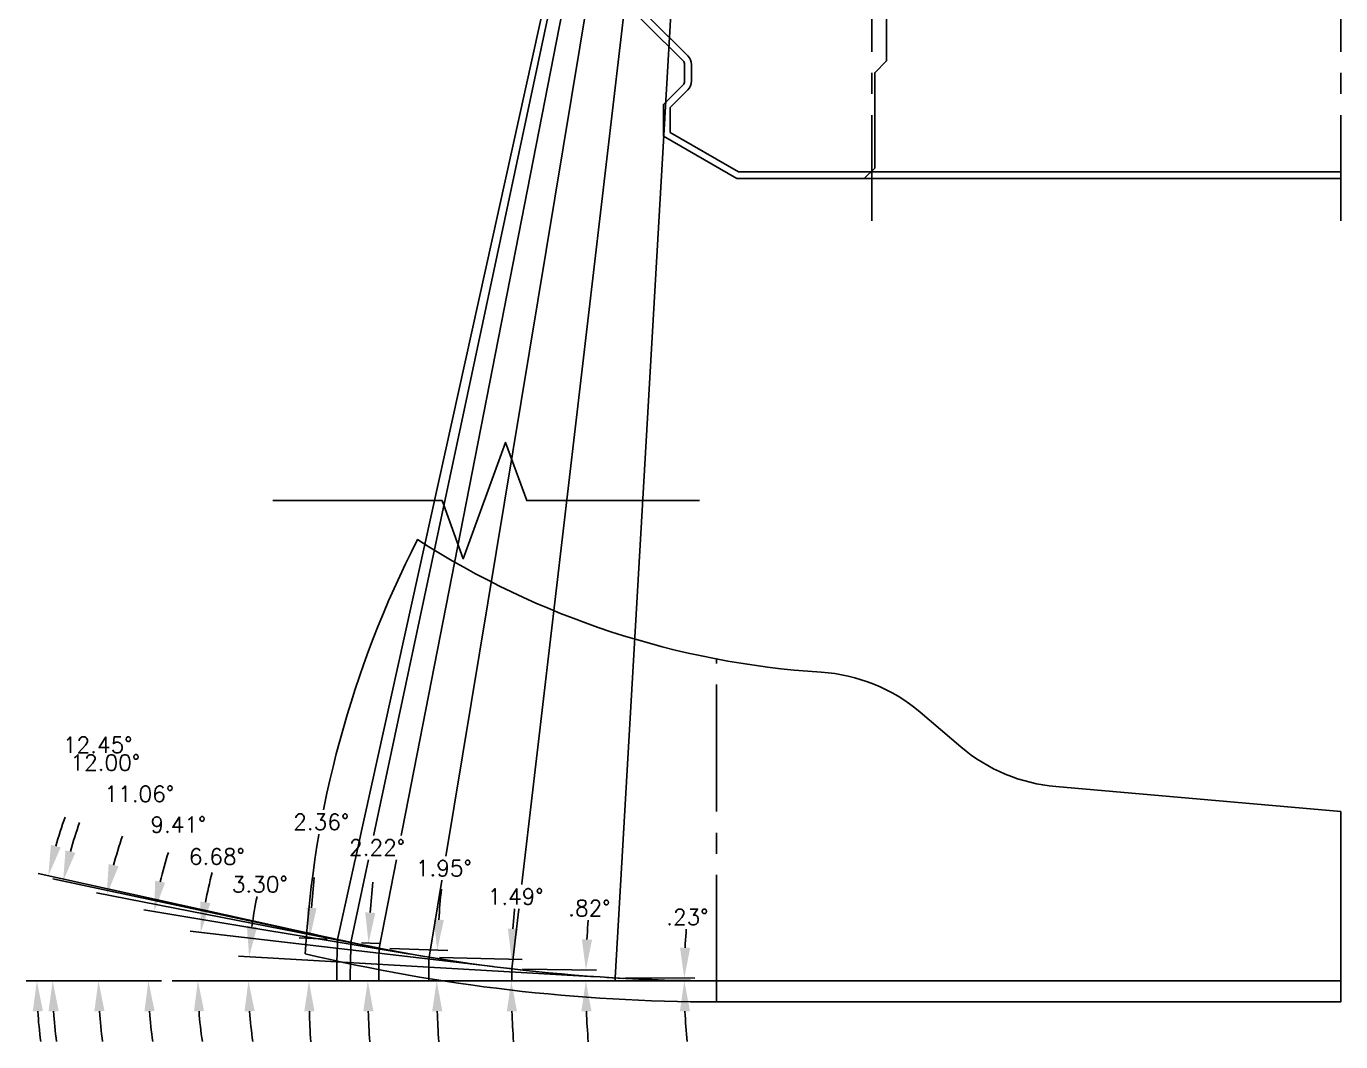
# Model space of a CAD drawing. Extents: x 34 to 150, y -20 to 22.
# Drawn here: x 116.43 to 124.19, y 5.12 to 11.12 of the extents above; entities that cross this region are included whole.
import ezdxf

# ---------------------------------------------------------------- set-up
doc = ezdxf.new("R2010")
doc.units = 0
doc.header["$MEASUREMENT"] = 0
doc.header["$PDMODE"] = 35
doc.linetypes.add('CENTER2', pattern=[1.125, 0.75, -0.125, 0.125, -0.125])
doc.layers.get('0').update_dxf_attribs({"linetype": 'CONTINUOUS'})
doc.layers.get('Defpoints').update_dxf_attribs({"color": 10, "linetype": 'CONTINUOUS'})
for name, color, linetype in [('CDG-37977R1', 7, 'CONTINUOUS'), ('CLine', 5, 'CENTER2'), ('Dims', 4, 'CONTINUOUS')]:
    doc.layers.add(name, color=color, linetype=linetype)
doc.styles.add('RomanS', font='romans')
doc.dimstyles.get("Standard").update_dxf_attribs({"dimtxt": 0.094, "dimasz": 0.18, "dimexe": 0.0625, "dimexo": 0.0625, "dimgap": 0.09, "dimtad": 0, "dimtih": 1, "dimtoh": 1, "dimdec": 4, "dimzin": 4, "dimdsep": 46, "dimtxsty": 'RomanS', "dimcen": 0.09, "dimazin": 1, "dimtfac": 1, "dimtdec": 4, "dimtofl": 0, "dimtmove": 0, "dimatfit": 1, "dimfxl": 1, "dimtfill": 1, "dimtolj": 1, "dimtzin": 0, "dimarcsym": 0})

# ---------------------------------------------------------------- blocks, each defined once
blk = doc.blocks.new('*D228')
at = {"layer": 'Defpoints', "color": 0, "transparency": 16777216}
for p in [(117.7443, 5.5256), (117.2931, 5.4783), (119.8608, 5.4983), (119.9606, 5.4926), (120.5075, 5.4783)]:
    blk.add_point(p, dxfattribs=at)
at = {"layer": 'Dims', "color": 0, "lineweight": -2, "transparency": 16777216}
blk.add_line((119.7984, 5.5019), (117.6856, 5.6237), dxfattribs=at)
for start, end in [(168.3327, 172.51757), (184.18487, 188.36975)]:
    blk.add_arc((120.2088, 5.4783), 2.465, start, end, dxfattribs=at)
at = {"layer": 'Dims', "color": 0, "transparency": 16777216}
for points in [[(117.7947, 5.7964), (117.735, 5.8021), (117.748, 5.6201)], [(117.7205, 5.2973), (117.7804, 5.2995), (117.7439, 5.4783)]]:
    blk.add_solid(points, dxfattribs=at)
at = {"layer": 'Dims', "color": 0, "transparency": 16777216, "insert": (117.8107, 6.0482), "char_height": 0.094, "attachment_point": 5, "style": 'RomanS', "bg_fill": 3, "box_fill_scale": 1.25, "bg_fill_color": 256, "bg_fill_true_color": 13158600, "bg_fill_transparency": 0}
blk.add_mtext('\\A1;3.30°', dxfattribs=at)
blk = doc.blocks.new('*D229')
at = {"layer": 'Defpoints', "color": 0, "transparency": 16777216}
for p in [(117.4471, 5.5737), (119.2508, 5.5545), (119.3502, 5.5429), (117.2931, 5.4783), (120.5075, 5.4783)]:
    blk.add_point(p, dxfattribs=at)
at = {"layer": 'Dims', "color": 0, "lineweight": -2, "transparency": 16777216}
blk.add_line((119.1888, 5.5618), (117.3999, 5.7713), dxfattribs=at)
for start, end in [(164.9212, 169.12025), (184.19904, 188.39809)]:
    blk.add_arc((119.9019, 5.4783), 2.4566, start, end, dxfattribs=at)
at = {"layer": 'Dims', "color": 0, "transparency": 16777216}
for points in [[(117.5191, 5.9374), (117.4598, 5.9465), (117.462, 5.7641)], [(117.4219, 5.2973), (117.4819, 5.2995), (117.4453, 5.4783)]]:
    blk.add_solid(points, dxfattribs=at)
at = {"layer": 'Dims', "color": 0, "transparency": 16777216, "insert": (117.5574, 6.2119), "char_height": 0.094, "attachment_point": 5, "style": 'RomanS', "bg_fill": 3, "box_fill_scale": 1.25, "bg_fill_color": 256, "bg_fill_true_color": 13158600, "bg_fill_transparency": 0}
blk.add_mtext('\\A1;6.68°', dxfattribs=at)
blk = doc.blocks.new('*D230')
at = {"layer": 'Defpoints', "color": 0, "transparency": 16777216}
for p in [(117.1569, 5.6151), (118.7611, 5.6262), (118.8598, 5.6098), (117.2931, 5.4783), (120.5075, 5.4783)]:
    blk.add_point(p, dxfattribs=at)
at = {"layer": 'Dims', "color": 0, "lineweight": -2, "transparency": 16777216}
for p, q in [((118.6995, 5.6364), (117.1251, 5.8974)), ((117.2306, 5.4783), (117.0906, 5.4783))]:
    blk.add_line(p, q, dxfattribs=at)
for start, end in [(162.3337, 166.45976), (184.12606, 188.25212)]:
    blk.add_arc((119.6532, 5.4783), 2.5001, start, end, dxfattribs=at)
at = {"layer": 'Dims', "color": 0, "transparency": 16777216}
for points in [[(117.252, 6.0576), (117.1932, 6.0696), (117.1868, 5.8872)], [(117.1296, 5.2973), (117.1896, 5.2995), (117.1531, 5.4783)]]:
    blk.add_solid(points, dxfattribs=at)
at = {"layer": 'Dims', "color": 0, "transparency": 16777216, "insert": (117.3295, 6.4007), "char_height": 0.094, "attachment_point": 5, "style": 'RomanS', "bg_fill": 3, "box_fill_scale": 1.25, "bg_fill_color": 256, "bg_fill_true_color": 13158600, "bg_fill_transparency": 0}
blk.add_mtext('\\A1;9.41°', dxfattribs=at)
blk = doc.blocks.new('*D231')
at = {"layer": 'Defpoints', "color": 0, "transparency": 16777216}
for p in [(118.4673, 5.6807), (116.8633, 5.6484), (118.5655, 5.6615), (117.2931, 5.4783), (120.5075, 5.4783)]:
    blk.add_point(p, dxfattribs=at)
at = {"layer": 'Dims', "color": 0, "lineweight": -2, "transparency": 16777216}
for p, q in [((118.406, 5.6927), (116.8456, 5.9978)), ((117.2306, 5.4783), (116.7953, 5.4783))]:
    blk.add_line(p, q, dxfattribs=at)
for start, end in [(161.13523, 165.03542), (183.90019, 187.80037)]:
    blk.add_arc((119.5026, 5.4783), 2.6448, start, end, dxfattribs=at)
at = {"layer": 'Dims', "color": 0, "transparency": 16777216}
for points in [[(116.9767, 6.1545), (116.9183, 6.168), (116.907, 5.9858)], [(116.8339, 5.2974), (116.8939, 5.2994), (116.8578, 5.4783)]]:
    blk.add_solid(points, dxfattribs=at)
at = {"layer": 'Dims', "color": 0, "transparency": 16777216, "insert": (117.0992, 6.5823), "char_height": 0.094, "attachment_point": 5, "style": 'RomanS', "bg_fill": 3, "box_fill_scale": 1.25, "bg_fill_color": 256, "bg_fill_true_color": 13158600, "bg_fill_transparency": 0}
blk.add_mtext('\\A1;11.06°', dxfattribs=at)
blk = doc.blocks.new('*D232')
at = {"layer": 'Defpoints', "color": 0, "transparency": 16777216}
for p in [(116.5944, 5.6757), (118.3007, 5.7156), (118.3985, 5.6948), (117.2931, 5.4783), (120.5075, 5.4783)]:
    blk.add_point(p, dxfattribs=at)
at = {"layer": 'Dims', "color": 0, "lineweight": -2, "transparency": 16777216}
for p, q in [((118.2396, 5.7286), (116.5883, 6.0797)), ((117.2306, 5.4783), (116.525, 5.4783))]:
    blk.add_line(p, q, dxfattribs=at)
for start, end in [(160.70343, 164.34946), (183.64604, 187.29208)]:
    blk.add_arc((119.4166, 5.4783), 2.8291, start, end, dxfattribs=at)
at = {"layer": 'Dims', "color": 0, "transparency": 16777216}
for points in [[(116.7215, 6.2343), (116.6633, 6.2486), (116.6494, 6.0667)], [(116.5633, 5.2974), (116.6232, 5.2993), (116.5875, 5.4783)]]:
    blk.add_solid(points, dxfattribs=at)
at = {"layer": 'Dims', "color": 0, "transparency": 16777216, "insert": (116.8981, 6.767), "char_height": 0.094, "attachment_point": 5, "style": 'RomanS', "bg_fill": 3, "box_fill_scale": 1.25, "bg_fill_color": 256, "bg_fill_true_color": 13158600, "bg_fill_transparency": 0}
blk.add_mtext('\\A1;12.00°', dxfattribs=at)
blk = doc.blocks.new('*D233')
at = {"layer": 'Defpoints', "color": 0, "transparency": 16777216}
for p in [(119.9107, 5.4955), (119.9107, 5.4783), (120.3179, 5.4835), (124.195, 5.4783)]:
    blk.add_point(p, dxfattribs=at)
at = {"layer": 'Dims', "color": 0, "lineweight": -2, "transparency": 16777216}
for p, q in [((119.9732, 5.4952), (120.3804, 5.4936)), ((119.9732, 5.4783), (120.3804, 5.4783))]:
    blk.add_line(p, q, dxfattribs=at)
for start, end in [(174.44971, 177.10999), (182.66028, 185.32056)]:
    blk.add_arc((124.195, 5.4783), 3.8771, start, end, dxfattribs=at)
at = {"layer": 'Dims', "color": 0, "transparency": 16777216}
for points in [[(120.3528, 5.6729), (120.2928, 5.6746), (120.3179, 5.4938)], [(120.2921, 5.2976), (120.3521, 5.299), (120.3179, 5.4783)]]:
    blk.add_solid(points, dxfattribs=at)
at = {"layer": 'Dims', "color": 0, "transparency": 16777216, "insert": (120.3362, 5.855), "char_height": 0.094, "attachment_point": 5, "style": 'RomanS', "bg_fill": 3, "box_fill_scale": 1.25, "bg_fill_color": 256, "bg_fill_true_color": 13158600, "bg_fill_transparency": 0}
blk.add_mtext('\\A1;.23°', dxfattribs=at)
blk = doc.blocks.new('*D234')
at = {"layer": 'Defpoints', "color": 0, "transparency": 16777216}
for p in [(119.3005, 5.5487), (119.3, 5.4783), (119.7365, 5.4997), (124.195, 5.4783)]:
    blk.add_point(p, dxfattribs=at)
at = {"layer": 'Dims', "color": 0, "lineweight": -2, "transparency": 16777216}
for p, q in [((119.363, 5.5478), (119.7994, 5.5415)), ((119.3625, 5.4783), (119.799, 5.4783))]:
    blk.add_line(p, q, dxfattribs=at)
for start, end in [(174.54874, 176.86206), (182.31332, 184.62665)]:
    blk.add_arc((124.195, 5.4783), 4.4585, start, end, dxfattribs=at)
at = {"layer": 'Dims', "color": 0, "transparency": 16777216}
for points in [[(119.7732, 5.7213), (119.7132, 5.7234), (119.737, 5.5424)], [(119.7101, 5.2977), (119.7701, 5.2989), (119.7365, 5.4783)]]:
    blk.add_solid(points, dxfattribs=at)
at = {"layer": 'Dims', "color": 0, "transparency": 16777216, "insert": (119.7572, 5.9075), "char_height": 0.094, "attachment_point": 5, "style": 'RomanS', "bg_fill": 3, "box_fill_scale": 1.25, "bg_fill_color": 256, "bg_fill_true_color": 13158600, "bg_fill_transparency": 0}
blk.add_mtext('\\A1;.82°', dxfattribs=at)
blk = doc.blocks.new('*D235')
at = {"layer": 'Defpoints', "color": 0, "transparency": 16777216}
for p in [(118.8104, 5.618), (119.2967, 5.5206), (118.8086, 5.4783), (124.195, 5.4783)]:
    blk.add_point(p, dxfattribs=at)
at = {"layer": 'Dims', "color": 0, "lineweight": -2, "transparency": 16777216}
for p, q in [((118.8729, 5.6164), (119.3606, 5.6037)), ((118.8711, 5.4783), (119.359, 5.4783))]:
    blk.add_line(p, q, dxfattribs=at)
for start, end in [(174.30244, 176.40795), (182.10551, 184.21101)]:
    blk.add_arc((124.195, 5.4783), 4.8985, start, end, dxfattribs=at)
at = {"layer": 'Dims', "color": 0, "transparency": 16777216}
for points in [[(119.3361, 5.7838), (119.2761, 5.7865), (119.2981, 5.6054)], [(119.2698, 5.2978), (119.3298, 5.2989), (119.2965, 5.4783)]]:
    blk.add_solid(points, dxfattribs=at)
at = {"layer": 'Dims', "color": 0, "transparency": 16777216, "insert": (119.3218, 5.9757), "char_height": 0.094, "attachment_point": 5, "style": 'RomanS', "bg_fill": 3, "box_fill_scale": 1.25, "bg_fill_color": 256, "bg_fill_true_color": 13158600, "bg_fill_transparency": 0}
blk.add_mtext('\\A1;1.49°', dxfattribs=at)
blk = doc.blocks.new('*D236')
at = {"layer": 'Defpoints', "color": 0, "transparency": 16777216}
for p in [(118.5164, 5.6711), (118.8563, 5.5387), (118.5131, 5.4783), (124.195, 5.4783)]:
    blk.add_point(p, dxfattribs=at)
at = {"layer": 'Dims', "color": 0, "lineweight": -2, "transparency": 16777216}
for p, q in [((118.5789, 5.669), (118.9215, 5.6574)), ((118.5756, 5.4783), (118.9185, 5.4783))]:
    blk.add_line(p, q, dxfattribs=at)
for start, end in [(174.19141, 176.12317), (181.93176, 183.86353)]:
    blk.add_arc((124.195, 5.4783), 5.339, start, end, dxfattribs=at)
at = {"layer": 'Dims', "color": 0, "transparency": 16777216}
for points in [[(118.8981, 5.8377), (118.8382, 5.8408), (118.859, 5.6595)], [(118.829, 5.2978), (118.889, 5.2988), (118.856, 5.4783)]]:
    blk.add_solid(points, dxfattribs=at)
at = {"layer": 'Dims', "color": 0, "transparency": 16777216, "insert": (118.8976, 6.1434), "char_height": 0.094, "attachment_point": 5, "style": 'RomanS', "bg_fill": 3, "box_fill_scale": 1.25, "bg_fill_color": 256, "bg_fill_true_color": 13158600, "bg_fill_transparency": 0}
blk.add_mtext('\\A1;1.95°', dxfattribs=at)
blk = doc.blocks.new('*D237')
at = {"layer": 'Defpoints', "color": 0, "transparency": 16777216}
for p in [(118.3496, 5.7052), (118.4495, 5.5526), (118.3452, 5.4783), (124.195, 5.4783)]:
    blk.add_point(p, dxfattribs=at)
at = {"layer": 'Dims', "color": 0, "lineweight": -2, "transparency": 16777216}
for p, q in [((118.4121, 5.7027), (118.5158, 5.6987)), ((118.4077, 5.4783), (118.5116, 5.4783))]:
    blk.add_line(p, q, dxfattribs=at)
for start, end in [(174.18728, 175.98223), (181.79495, 183.5899)]:
    blk.add_arc((124.195, 5.4783), 5.7459, start, end, dxfattribs=at)
at = {"layer": 'Dims', "color": 0, "transparency": 16777216}
for points in [[(118.4931, 5.8792), (118.4332, 5.8825), (118.4534, 5.7011)], [(118.4219, 5.2978), (118.4819, 5.2988), (118.4491, 5.4783)]]:
    blk.add_solid(points, dxfattribs=at)
at = {"layer": 'Dims', "color": 0, "transparency": 16777216, "insert": (118.5032, 6.265), "char_height": 0.094, "attachment_point": 5, "style": 'RomanS', "bg_fill": 3, "box_fill_scale": 1.25, "bg_fill_color": 256, "bg_fill_true_color": 13158600, "bg_fill_transparency": 0}
blk.add_mtext('\\A1;2.22°', dxfattribs=at)
blk = doc.blocks.new('*D336')
at = {"layer": 'Defpoints', "color": 0, "transparency": 16777216}
for p in [(116.5019, 5.6868), (118.2218, 5.7331), (118.3194, 5.7115), (117.2931, 5.4783), (120.5075, 5.4783)]:
    blk.add_point(p, dxfattribs=at)
at = {"layer": 'Dims', "color": 0, "lineweight": -2, "transparency": 16777216}
for p, q in [((118.1608, 5.7465), (116.5011, 6.113)), ((117.2306, 5.4783), (116.4318, 5.4783))]:
    blk.add_line(p, q, dxfattribs=at)
for start, end in [(160.38946, 163.96929), (183.57983, 187.15966)]:
    blk.add_arc((119.3757, 5.4783), 2.8814, start, end, dxfattribs=at)
at = {"layer": 'Dims', "color": 0, "transparency": 16777216}
for points in [[(116.6355, 6.2666), (116.5773, 6.2814), (116.5621, 6.0995)], [(116.47, 5.2974), (116.5299, 5.2993), (116.4943, 5.4783)]]:
    blk.add_solid(points, dxfattribs=at)
at = {"layer": 'Dims', "color": 0, "transparency": 16777216, "insert": (116.8536, 6.8716), "char_height": 0.094, "attachment_point": 5, "style": 'RomanS', "bg_fill": 3, "box_fill_scale": 1.25, "bg_fill_color": 256, "bg_fill_true_color": 13158600, "bg_fill_transparency": 0}
blk.add_mtext('\\A1;12.45°', dxfattribs=at)
blk = doc.blocks.new('*D337')
at = {"layer": 'Defpoints', "color": 0, "transparency": 16777216}
for p in [(118.2706, 5.7223), (118.1017, 5.5619), (118.2656, 5.4783), (124.195, 5.4783)]:
    blk.add_point(p, dxfattribs=at)
at = {"layer": 'Dims', "color": 0, "lineweight": -2, "transparency": 16777216}
for p, q in [((118.2082, 5.7249), (118.0438, 5.7316)), ((118.2031, 5.4783), (118.0386, 5.4783))]:
    blk.add_line(p, q, dxfattribs=at)
for start, end in [(174.25659, 175.94904), (181.69245, 183.3849)]:
    blk.add_arc((124.195, 5.4783), 6.0939, start, end, dxfattribs=at)
at = {"layer": 'Dims', "color": 0, "transparency": 16777216}
for points in [[(118.1463, 5.9071), (118.0864, 5.9104), (118.1062, 5.7291)], [(118.0737, 5.2979), (118.1337, 5.2987), (118.1011, 5.4783)]]:
    blk.add_solid(points, dxfattribs=at)
at = {"layer": 'Dims', "color": 0, "transparency": 16777216, "insert": (118.1738, 6.4167), "char_height": 0.094, "attachment_point": 5, "style": 'RomanS', "bg_fill": 3, "box_fill_scale": 1.25, "bg_fill_color": 256, "bg_fill_true_color": 13158600, "bg_fill_transparency": 0}
blk.add_mtext('\\A1;2.36°', dxfattribs=at)

msp = doc.modelspace()

# ---------------------------------------------------------------- linework, layer by layer
at = {"color": 0}
msp.add_line((120.50748, 5.47827), (117.29307, 5.47827), dxfattribs=at)
at = {"linetype": 'Continuous', "flags": 128}
msp.add_lwpolyline([(117.8878, 8.3152), (118.8878, 8.3152), (119.0128, 7.97176), (119.2628, 8.65863), (119.3878, 8.3152), (120.40866, 8.3152)], dxfattribs=at)
at = {"color": 0, "flags": 128}
msp.add_lwpolyline([(121.12673, 7.30091, -0.1275233), (118.74241, 8.0841, 0.1045794), (118.07964, 5.63782, 0.0583998), (120.50748, 5.35327), (124.19498, 5.35327), (124.19498, 6.47827), (122.51258, 6.62547, -0.1555479), (121.95207, 6.85973), (121.71074, 7.06487, 0.1615894)], format="xyb", close=True, dxfattribs=at)
at = {"layer": 'CDG-37977R1', "color": 7, "linetype": 'Continuous', "flags": 128}
for points in [[(124.19498, 10.21665), (120.628, 10.21665), (120.19498, 10.46665), (120.19498, 10.65415), (120.31083, 10.77, 0.1989124), (120.31998, 10.7921), (120.31998, 10.89114, 0.199913), (120.31074, 10.91332), (118.06998, 13.1369), (118.06998, 16.15415), (118.25748, 17.15415, -0.0211291), (118.45824, 18.029, -0.4124498), (121.05747, 19.51925), (124.19498, 18.67855)], [(124.19498, 10.25665), (120.63871, 10.25665), (120.23498, 10.48975), (120.23498, 10.63759), (120.33911, 10.74172, 0.1989124), (120.35998, 10.7921), (120.35998, 10.89114, 0.199913), (120.33892, 10.94172), (118.10998, 13.15356), (118.10998, 16.15044), (118.29681, 17.14682, -0.0003959), (118.29987, 17.1633, -0.0003959)], [(121.37998, 10.21665), (121.44248, 10.27915), (121.44248, 10.84165), (121.51263, 10.9118), (121.51263, 11.74275), (121.41373, 11.84165), (121.41373, 12.1854, -0.4142136), (121.44498, 12.21665), (122.13248, 12.21665), (122.19498, 12.27915), (122.19498, 14.59165, -0.4142136), (122.69498, 15.09165), (124.19498, 15.09165)]]:
    msp.add_lwpolyline(points, format="xyb", dxfattribs=at)
at = {"layer": 'CLine'}
for p, q in [((121.42608, 19.59165), (121.42608, 9.96665)), ((124.19498, 19.59165), (124.19498, 9.96665)), ((120.50748, 5.35327), (120.50748, 7.37945))]:
    msp.add_line(p, q, dxfattribs=at)
at = {"layer": 'CLine', "color": 1, "linetype": 'Continuous', "flags": 128}
msp.add_lwpolyline([(124.19498, 5.47827), (120.50748, 5.47827, -0.0589088), (118.08807, 5.76432)], format="xyb", dxfattribs=at)
at = {"layer": 'Dims'}
for p, q in [((118.3496, 5.70516), (120.50748, 15.85327)), ((118.51639, 5.67112), (120.50748, 15.85327)), ((118.81044, 5.61801), (120.50748, 15.85327)), ((119.30049, 5.54872), (120.50748, 15.85327)), ((119.9107, 5.49545), (120.50748, 15.85327)), ((118.3007, 5.71556), (118.39851, 5.69476)), ((118.46732, 5.68072), (118.56547, 5.66153)), ((118.76112, 5.62619), (118.85977, 5.60983)), ((119.25083, 5.55454), (119.35015, 5.5429)), ((119.86078, 5.49833), (119.96061, 5.49258))]:
    msp.add_line(p, q, dxfattribs=at)
for radius, start in [(5.84978, 177.777184), (5.68186, 178.054938), (5.38635, 178.513458), (4.895, 179.175385), (4.28432, 179.770269)]:
    msp.add_arc((124.19498, 5.47827), radius, start, 180, dxfattribs=at)

# ---------------------------------------------------------------- next in the draw order: dimensions: what is measured, and where the dimension line sits
dim = msp.add_angular_dim_2l(base=(117.74434, 5.52556), line1=((120.50748, 5.47827), (117.29307, 5.47827)), line2=((119.86078, 5.49833), (119.96061, 5.49258)), dimstyle='Standard', dxfattribs=at)
dim.commit()
dim.dimension.update_dxf_attribs({"geometry": '*D228', "text_midpoint": (117.81067, 6.04818), "dimtype": 162})

# ---------------------------------------------------------------- next in the draw order: dimensions: what is measured, and where the dimension line sits
dim = msp.add_angular_dim_2l(base=(117.44714, 5.57373), line1=((120.50748, 5.47827), (117.29307, 5.47827)), line2=((119.25083, 5.55454), (119.35015, 5.5429)), dimstyle='Standard', dxfattribs=at)
dim.commit()
dim.dimension.update_dxf_attribs({"geometry": '*D229', "text_midpoint": (117.55738, 6.21187), "dimtype": 162})

# ---------------------------------------------------------------- next in the draw order: dimensions: what is measured, and where the dimension line sits
dim = msp.add_angular_dim_2l(base=(117.156881, 5.615134), line1=((120.507483, 5.478274), (117.293067, 5.478274)), line2=((118.761116, 5.626186), (118.859769, 5.609829)), dimstyle='Standard', dxfattribs=at)
dim.commit()
dim.dimension.update_dxf_attribs({"geometry": '*D230', "text_midpoint": (117.329534, 6.400726), "dimtype": 162})

# ---------------------------------------------------------------- next in the draw order: dimensions: what is measured, and where the dimension line sits
dim = msp.add_angular_dim_2l(base=(116.86327, 5.6484), line1=((120.50748, 5.47827), (117.29307, 5.47827)), line2=((118.46732, 5.68072), (118.56547, 5.66153)), dimstyle='Standard', dxfattribs=at)
dim.commit()
dim.dimension.update_dxf_attribs({"geometry": '*D231', "text_midpoint": (117.09923, 6.58227), "dimtype": 162})

# ---------------------------------------------------------------- next in the draw order: dimensions: what is measured, and where the dimension line sits
dim = msp.add_angular_dim_2l(base=(116.594418, 5.675695), line1=((120.507483, 5.478274), (117.293067, 5.478274)), line2=((118.300696, 5.715561), (118.398509, 5.694763)), dimstyle='Standard', dxfattribs=at)
dim.commit()
dim.dimension.update_dxf_attribs({"geometry": '*D232', "text_midpoint": (116.898116, 6.767047), "dimtype": 162})

# ---------------------------------------------------------------- next in the draw order: linework, layer by layer
msp.add_arc((124.19498, 5.47827), 5.9294, 177.641488, 180, dxfattribs=at)

# ---------------------------------------------------------------- next in the draw order: dimensions: what is measured, and where the dimension line sits
dim = msp.add_angular_dim_3p(base=(120.31788, 5.48346), center=(124.19498, 5.47827), p1=(119.9107, 5.49545), p2=(119.91066, 5.47827), dimstyle='Standard', dxfattribs=at)
dim.commit()
dim.dimension.update_dxf_attribs({"geometry": '*D233', "text_midpoint": (120.33622, 5.85497), "dimtype": 165})

# ---------------------------------------------------------------- next in the draw order: dimensions: what is measured, and where the dimension line sits
dim = msp.add_angular_dim_3p(base=(119.73654, 5.49966), center=(124.19498, 5.47827), p1=(119.30049, 5.54872), p2=(119.29999, 5.47827), dimstyle='Standard', dxfattribs=at)
dim.commit()
dim.dimension.update_dxf_attribs({"geometry": '*D234', "text_midpoint": (119.7572, 5.90747), "dimtype": 165})

# ---------------------------------------------------------------- next in the draw order: dimensions: what is measured, and where the dimension line sits
dim = msp.add_angular_dim_3p(base=(119.29667, 5.52064), center=(124.19498, 5.47827), p1=(118.81044, 5.61801), p2=(118.80863, 5.47827), dimstyle='Standard', dxfattribs=at)
dim.commit()
dim.dimension.update_dxf_attribs({"geometry": '*D235', "text_midpoint": (119.3218, 5.97567), "dimtype": 165})

# ---------------------------------------------------------------- next in the draw order: dimensions: what is measured, and where the dimension line sits
dim = msp.add_angular_dim_3p(base=(118.85631, 5.53869), center=(124.19498, 5.47827), p1=(118.51639, 5.67112), p2=(118.51312, 5.47827), dimstyle='Standard', dxfattribs=at)
dim.commit()
dim.dimension.update_dxf_attribs({"geometry": '*D236', "text_midpoint": (118.89756, 6.14343), "dimtype": 165})

# ---------------------------------------------------------------- next in the draw order: dimensions: what is measured, and where the dimension line sits
dim = msp.add_angular_dim_3p(base=(118.44953, 5.55258), center=(124.19498, 5.47827), p1=(118.3496, 5.70516), p2=(118.3452, 5.47827), dimstyle='Standard', dxfattribs=at)
dim.commit()
dim.dimension.update_dxf_attribs({"geometry": '*D237', "text_midpoint": (118.50317, 6.26503), "dimtype": 165})

# ---------------------------------------------------------------- next in the draw order: linework, layer by layer
for p, q in [((118.27061, 5.72228), (120.50748, 15.85327)), ((118.22178, 5.73306), (118.31943, 5.7115))]:
    msp.add_line(p, q, dxfattribs=at)

# ---------------------------------------------------------------- next in the draw order: dimensions: what is measured, and where the dimension line sits
dim = msp.add_angular_dim_2l(base=(116.50189, 5.68681), line1=((120.50748, 5.47827), (117.29307, 5.47827)), line2=((118.22178, 5.73306), (118.31943, 5.7115)), dimstyle='Standard', dxfattribs=at)
dim.commit()
dim.dimension.update_dxf_attribs({"geometry": '*D336', "text_midpoint": (116.85359, 6.87156), "dimtype": 162})

# ---------------------------------------------------------------- next in the draw order: dimensions: what is measured, and where the dimension line sits
dim = msp.add_angular_dim_3p(base=(118.10165, 5.56189), center=(124.19498, 5.47827), p1=(118.27061, 5.72228), p2=(118.26558, 5.47827), dimstyle='Standard', dxfattribs=at)
dim.commit()
dim.dimension.update_dxf_attribs({"geometry": '*D337', "text_midpoint": (118.17376, 6.41665), "dimtype": 165})

doc.saveas('drawing.dxf')
